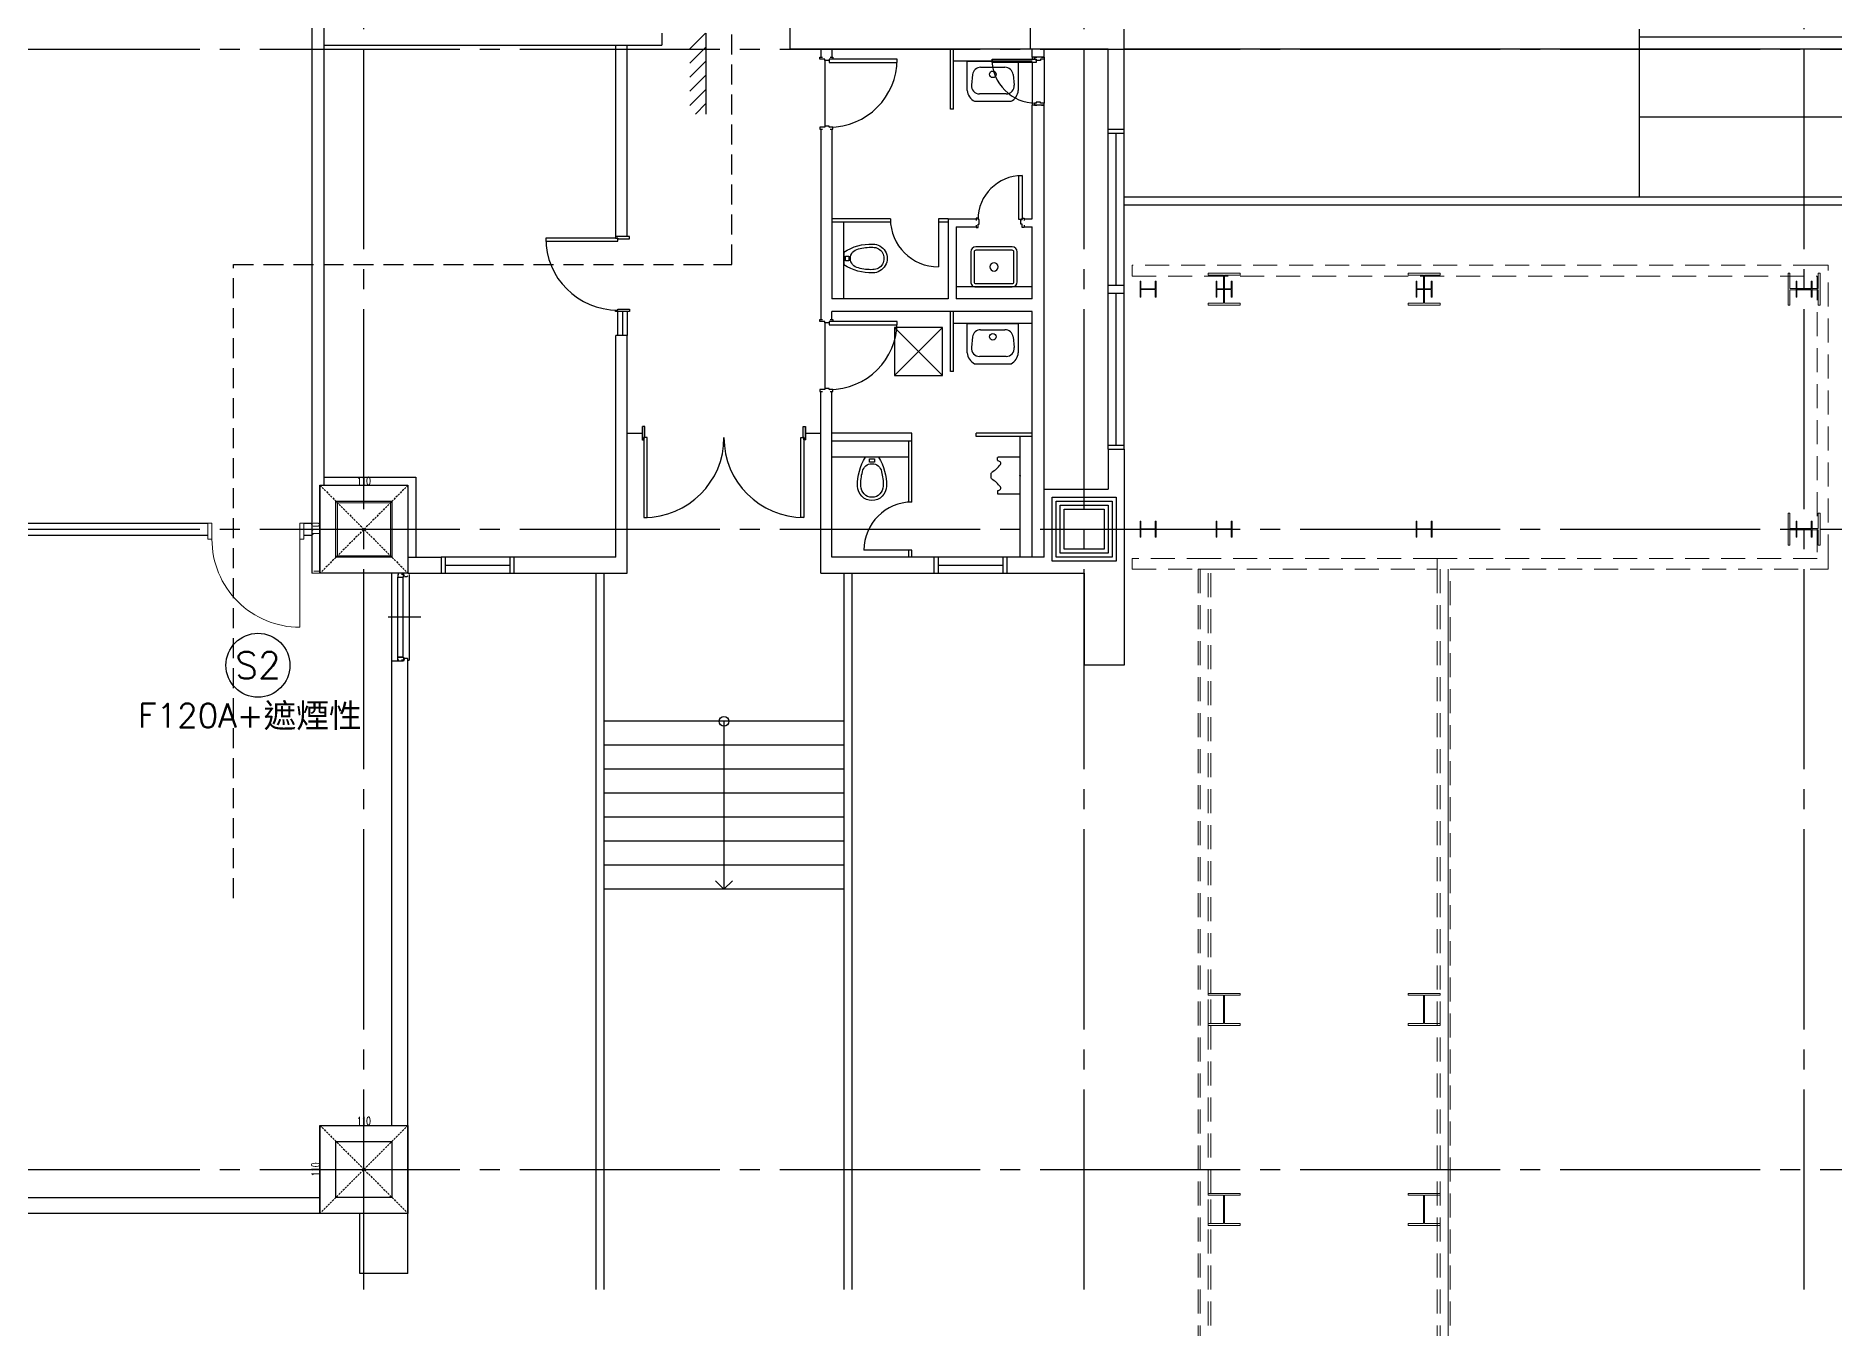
# Model space of a CAD drawing. Extents: x -18489 to 195597, y -1599 to 112111.
# Drawn here: x 23050 to 25297, y 10552 to 12167 of the extents above; entities that cross this region are included whole.
import ezdxf
from ezdxf.enums import TextEntityAlignment as Align

# ---------------------------------------------------------------- set-up
doc = ezdxf.new("R2010")
doc.units = 0
doc.header["$LTSCALE"] = 100
for name, pattern in [('X-N-FAB-L10$0$COL-CEN-LIN', [3.25, 2.5, -0.25, 0.25, -0.25]), ('X-N-FAB-L10$0$HIDDEN', [0.375, 0.25, -0.125]), ('X-S-FAB-L10$0$JJP_虛線(退縮線、投影線、地下室範圍、非屬本工程、圖面分區)', [0.45, 0.3, -0.15]), ('X-S-FAB-L10$0$TAI_虛線', [5.644, 2.822, -2.822])]:
    doc.linetypes.add(name, pattern=pattern)
for name, color, linetype in [('X-N-FAB-L10$0$0-MD', 8, 'Continuous'), ('X-N-FAB-L10$0$0-ND', 8, 'Continuous'), ('X-N-FAB-L10$0$08', 8, 'Continuous'), ('X-N-FAB-L10$0$200K新增範圍', 8, 'Continuous'), ('X-N-FAB-L10$0$A-Window(PH1)', 8, 'Continuous'), ('X-N-FAB-L10$0$BEAM', 8, 'Continuous'), ('X-N-FAB-L10$0$BLOCK', 8, 'Continuous'), ('X-N-FAB-L10$0$CCL', 8, 'X-N-FAB-L10$0$COL-CEN-LIN'), ('X-N-FAB-L10$0$COL', 8, 'Continuous'), ('X-N-FAB-L10$0$COL-S', 8, 'Continuous'), ('X-N-FAB-L10$0$DOOR', 8, 'Continuous'), ('X-N-FAB-L10$0$TXT-CODE', 8, 'Continuous'), ('X-N-FAB-L10$0$WALL-RC', 8, 'Continuous'), ('X-S-FAB-L10$0$0-DIM-TXT', 8, 'Continuous'), ('X-S-FAB-L10$0$A-WALL-EX', 8, 'Continuous'), ('X-S-FAB-L10$0$S-COL', 8, 'Continuous')]:
    doc.layers.add(name, color=color, linetype=linetype)
doc.layers.add('X-N-FAB-L10$0$ARC', color=8, linetype='Continuous', lineweight=0)
doc.styles.add('X-N-FAB-L10$0$CHINA', font='simplex.shx', dxfattribs={"width": 0.75, "bigfont": 'chineset.shx'})
doc.styles.add('X-N-FAB-L10$0$DIM', font='simplex.shx', dxfattribs={"width": 0.67, "bigfont": 'chineset.shx'})
doc.styles.add('X-N-FAB-L10$0$ROMS', font='ROMANS', dxfattribs={"bigfont": 'EXTFONT'})
doc.styles.add('X-S-FAB-L10$0$CHINA', font='simplex.shx', dxfattribs={"width": 0.75, "bigfont": 'chineset.shx'})
doc.styles.add('X-S-FAB-L10$0$Standard', font='', dxfattribs={"width": 0.8})
doc.styles.add('X-S-FAB-L10$0$TG_NOTE_TEXT', font='simplex.shx', dxfattribs={"width": 0.75, "bigfont": 'chineset.shx'})
doc.styles.get('X-S-FAB-L10$0$Standard').set_extended_font_data('Microsoft JhengHei')
doc.dimstyles.new('X-N-FAB-L10$0$JJP_005_defpoint', dxfattribs={"dimtxt": 20, "dimasz": 0.5, "dimexe": 0.5, "dimexo": 0.5, "dimgap": 0.5, "dimtad": 1, "dimdsep": 46, "dimtxsty": 'X-N-FAB-L10$0$DIM', "dimblk": 'X-N-FAB-L10$0$_None', "dimcen": 10, "dimclrd": 256, "dimclre": 256, "dimclrt": 256, "dimadec": 0, "dimazin": 0, "dimtfac": 1, "dimtix": 1, "dimtmove": 2, "dimatfit": 3, "dimldrblk": 'X-N-FAB-L10$0$_None', "dimfxl": 0.5, "dimtolj": 1, "dimtzin": 0, "dimarcsym": 0})

# ---------------------------------------------------------------- blocks, each defined once
blk = doc.blocks.new('X-S-FAB-L10')
at = {"layer": 'X-S-FAB-L10$0$A-WALL-EX', "linetype": 'X-S-FAB-L10$0$JJP_虛線(退縮線、投影線、地下室範圍、非屬本工程、圖面分區)', "lineweight": 0}
for p, q in [((24505, 11500), (24505, 9025)), ((24815, 9025), (24815, 11500))]:
    blk.add_line(p, q, dxfattribs=at)
at = {"layer": 'X-S-FAB-L10$0$A-WALL-EX', "linetype": 'X-S-FAB-L10$0$JJP_虛線(退縮線、投影線、地下室範圍、非屬本工程、圖面分區)', "lineweight": 0, "flags": 128}
for points in [[(25276.5, 11880), (24420, 11880)], [(24420, 11880), (24420, 11866.5)], [(25290, 11880), (25276.5, 11880)], [(25290, 11513.5), (25290, 11880)], [(24420, 11866.5), (25276.5, 11866.5)], [(25276.5, 11866.5), (25276.5, 11513.5)], [(24518.5, 11513.5), (24420, 11513.5)], [(24420, 11513.5), (24420, 11500)], [(24801.5, 11513.5), (24518.5, 11513.5)], [(25276.5, 11513.5), (24801.5, 11513.5)], [(24801.5, 11500), (24801.5, 11513.5)], [(24801.5, 11500), (24801.5, 11513.5)], [(25290, 11500), (25290, 11513.5)], [(24420, 11500), (24518.5, 11500)], [(24502.5, 11500), (24505, 11500)], [(24502.5, 11500), (24502.5, 9025)], [(24518.5, 11500), (24505, 11500)], [(24505, 11500), (24505, 9025)], [(24505, 11500), (24515, 11500)], [(24515, 10970), (24515, 11500)], [(24518.5, 10970), (24518.5, 11500)], [(24518.5, 11500), (24801.5, 11500)], [(24801.5, 11500), (24801.5, 9025)], [(24805, 11500), (24805, 9025)], [(24815, 9025), (24815, 11500)], [(24817.5, 9025), (24817.5, 11500)], [(24817.5, 11500), (25290, 11500)], [(24515, 10932.4), (24515, 10967.6)], [(24518.5, 10932.4), (24518.5, 10967.6)], [(24515, 10720), (24515, 10930)], [(24518.5, 10720), (24518.5, 10930)], [(24515, 10682.4), (24515, 10717.6)], [(24518.5, 10682.4), (24518.5, 10717.6)], [(24515, 9025), (24515, 10680)], [(24518.5, 9025), (24518.5, 10680)]]:
    blk.add_lwpolyline(points, dxfattribs=at)
at = {"layer": 'X-S-FAB-L10$0$A-WALL-EX', "lineweight": 0, "flags": 128}
blk.add_lwpolyline([(24815, 11500), (24815, 9025)], dxfattribs=at)
at = {"layer": 'X-S-FAB-L10$0$S-COL', "lineweight": 0, "flags": 128}
for points in [[(24515, 11830), (24555, 11830), (24555, 11832.4), (24535.8, 11832.4), (24535.8, 11867.6), (24555, 11867.6), (24555, 11870), (24515, 11870), (24515, 11867.6), (24534.2, 11867.6), (24534.2, 11832.4), (24515, 11832.4)], [(24765, 11830), (24805, 11830), (24805, 11832.4), (24785.8, 11832.4), (24785.8, 11867.6), (24805, 11867.6), (24805, 11870), (24765, 11870), (24765, 11867.6), (24784.2, 11867.6), (24784.2, 11832.4), (24765, 11832.4)], [(25240, 11870), (25240, 11830), (25242.4, 11830), (25242.4, 11849.2), (25277.6, 11849.2), (25277.6, 11830), (25280, 11830), (25280, 11870), (25277.6, 11870), (25277.6, 11850.8), (25242.4, 11850.8), (25242.4, 11870)], [(25240, 11570), (25240, 11530), (25242.4, 11530), (25242.4, 11549.2), (25277.6, 11549.2), (25277.6, 11530), (25280, 11530), (25280, 11570), (25277.6, 11570), (25277.6, 11550.8), (25242.4, 11550.8), (25242.4, 11570)], [(24515, 10930), (24555, 10930), (24555, 10932.4), (24535.8, 10932.4), (24535.8, 10967.6), (24555, 10967.6), (24555, 10970), (24515, 10970), (24515, 10967.6), (24534.2, 10967.6), (24534.2, 10932.4), (24515, 10932.4)], [(24765, 10930), (24805, 10930), (24805, 10932.4), (24785.8, 10932.4), (24785.8, 10967.6), (24805, 10967.6), (24805, 10970), (24765, 10970), (24765, 10967.6), (24784.2, 10967.6), (24784.2, 10932.4), (24765, 10932.4)], [(24515, 10680), (24555, 10680), (24555, 10682.4), (24535.8, 10682.4), (24535.8, 10717.6), (24555, 10717.6), (24555, 10720), (24515, 10720), (24515, 10717.6), (24534.2, 10717.6), (24534.2, 10682.4), (24515, 10682.4)], [(24765, 10680), (24805, 10680), (24805, 10682.4), (24785.8, 10682.4), (24785.8, 10717.6), (24805, 10717.6), (24805, 10720), (24765, 10720), (24765, 10717.6), (24784.2, 10717.6), (24784.2, 10682.4), (24765, 10682.4)]]:
    blk.add_lwpolyline(points, close=True, dxfattribs=at)
at = {"layer": 'X-S-FAB-L10$0$S-COL', "linetype": 'X-S-FAB-L10$0$TAI_虛線', "lineweight": 0, "flags": 128}
for points in [[(24450, 11860), (24448.8, 11860), (24448.8, 11850.4), (24431.2, 11850.4), (24431.2, 11860), (24430, 11860), (24430, 11840), (24431.2, 11840), (24431.2, 11849.6), (24448.8, 11849.6), (24448.8, 11840), (24450, 11840)], [(24545, 11860), (24543.8, 11860), (24543.8, 11850.4), (24526.2, 11850.4), (24526.2, 11860), (24525, 11860), (24525, 11840), (24526.2, 11840), (24526.2, 11849.6), (24543.8, 11849.6), (24543.8, 11840), (24545, 11840)], [(24795, 11860), (24793.8, 11860), (24793.8, 11850.4), (24776.2, 11850.4), (24776.2, 11860), (24775, 11860), (24775, 11840), (24776.2, 11840), (24776.2, 11849.6), (24793.8, 11849.6), (24793.8, 11840), (24795, 11840)], [(25270, 11860), (25268.8, 11860), (25268.8, 11850.4), (25251.2, 11850.4), (25251.2, 11860), (25250, 11860), (25250, 11840), (25251.2, 11840), (25251.2, 11849.6), (25268.8, 11849.6), (25268.8, 11840), (25270, 11840)], [(24450, 11560), (24448.8, 11560), (24448.8, 11550.4), (24431.2, 11550.4), (24431.2, 11560), (24430, 11560), (24430, 11540), (24431.2, 11540), (24431.2, 11549.6), (24448.8, 11549.6), (24448.8, 11540), (24450, 11540)], [(24545, 11560), (24543.8, 11560), (24543.8, 11550.4), (24526.2, 11550.4), (24526.2, 11560), (24525, 11560), (24525, 11540), (24526.2, 11540), (24526.2, 11549.6), (24543.8, 11549.6), (24543.8, 11540), (24545, 11540)], [(24795, 11560), (24793.8, 11560), (24793.8, 11550.4), (24776.2, 11550.4), (24776.2, 11560), (24775, 11560), (24775, 11540), (24776.2, 11540), (24776.2, 11549.6), (24793.8, 11549.6), (24793.8, 11540), (24795, 11540)], [(25270, 11560), (25268.8, 11560), (25268.8, 11550.4), (25251.2, 11550.4), (25251.2, 11560), (25250, 11560), (25250, 11540), (25251.2, 11540), (25251.2, 11549.6), (25268.8, 11549.6), (25268.8, 11540), (25270, 11540)]]:
    blk.add_lwpolyline(points, close=True, dxfattribs=at)
at = {"style": 'X-S-FAB-L10$0$TG_NOTE_TEXT', "width": 0.5, "flags": 1}
for p in [(7463.301, 9020), (18268.251, 8649), (11197.77, 4800.167), (16485.801, 4800.167), (25420.27, 2635), (13360, 320.001, 0), (7463.301, -33.333)]:
    blk.add_attdef('WH', text='', height=20, dxfattribs=at).set_placement(p, align=Align.BOTTOM_LEFT)
at = {"width": 0.5}
for style, p in [('X-S-FAB-L10$0$TG_NOTE_TEXT', (7585, 9020)), ('X-S-FAB-L10$0$TG_NOTE_TEXT', (18389.95, 8649)), ('X-S-FAB-L10$0$TG_NOTE_TEXT', (11117.5, 4813.5)), ('X-S-FAB-L10$0$TG_NOTE_TEXT', (16607.5, 4813.5)), ('X-S-FAB-L10$0$TG_NOTE_TEXT', (25350, 2635)), ('X-S-FAB-L10$0$Standard', (13129.375, 325.001, 0)), ('X-S-FAB-L10$0$TG_NOTE_TEXT', (7585, -20))]:
    blk.add_attdef('DESC', text='', height=10, dxfattribs=dict(at, style=style)).set_placement(p, align=Align.BOTTOM_LEFT)
for tag, style, p in [('TYPE', 'X-S-FAB-L10$0$TG_NOTE_TEXT', (7619.286, 9020)), ('NO', 'X-S-FAB-L10$0$TG_NOTE_TEXT', (7650.095, 9020)), ('TYPE', 'X-S-FAB-L10$0$TG_NOTE_TEXT', (18424.236, 8649)), ('NO', 'X-S-FAB-L10$0$TG_NOTE_TEXT', (18455.045, 8649)), ('NO', 'X-S-FAB-L10$0$TG_NOTE_TEXT', (11088.595, 4813.5)), ('TYPE', 'X-S-FAB-L10$0$TG_NOTE_TEXT', (11151.786, 4813.5)), ('TYPE', 'X-S-FAB-L10$0$TG_NOTE_TEXT', (16641.786, 4813.5)), ('NO', 'X-S-FAB-L10$0$TG_NOTE_TEXT', (16672.595, 4813.5)), ('NO', 'X-S-FAB-L10$0$TG_NOTE_TEXT', (25313, 2635)), ('TYPE', 'X-S-FAB-L10$0$TG_NOTE_TEXT', (25350, 2635)), ('NO', 'X-S-FAB-L10$0$Standard', (13100, 320.001, 0)), ('TYPE', 'X-S-FAB-L10$0$Standard', (13129.375, 320.001, 0)), ('TYPE', 'X-S-FAB-L10$0$TG_NOTE_TEXT', (7619.286, -20)), ('NO', 'X-S-FAB-L10$0$TG_NOTE_TEXT', (7650.095, -20))]:
    blk.add_attdef(tag, text='', height=10, dxfattribs=dict(at, style=style)).set_placement(p, align=Align.BOTTOM_RIGHT)
at = {"style": 'X-S-FAB-L10$0$TG_NOTE_TEXT', "width": 0.5, "flags": 1}
for rotation, p in [(180, (43, 7480)), (180, (943, 7480)), (90, (24310, 3717.77)), (270, (17080, 1711.699))]:
    blk.add_attdef('WH', text='', height=20, rotation=rotation, dxfattribs=at).set_placement(p, align=Align.BOTTOM_LEFT)
at = {"width": 0.5}
for rotation, style, p in [(180, 'X-S-FAB-L10$0$Standard', (317.625, 7480)), (180, 'X-S-FAB-L10$0$Standard', (1217.625, 7480)), (90, 'X-S-FAB-L10$0$TG_NOTE_TEXT', (24310, 3647.5)), (270, 'X-S-FAB-L10$0$TG_NOTE_TEXT', (17080, 1605))]:
    blk.add_attdef('DESC', text='', height=10, rotation=rotation, dxfattribs=dict(at, style=style)).set_placement(p, align=Align.BOTTOM_LEFT)
for tag, rotation, style, p in [('TYPE', 180, 'X-S-FAB-L10$0$Standard', (317.625, 7480)), ('NO', 180, 'X-S-FAB-L10$0$Standard', (347, 7480)), ('TYPE', 180, 'X-S-FAB-L10$0$Standard', (1217.625, 7480)), ('NO', 180, 'X-S-FAB-L10$0$Standard', (1247, 7480)), ('TYPE', 90, 'X-S-FAB-L10$0$TG_NOTE_TEXT', (24310, 3647.5)), ('NO', 90, 'X-S-FAB-L10$0$TG_NOTE_TEXT', (24310, 3610.5)), ('TYPE', 270, 'X-S-FAB-L10$0$TG_NOTE_TEXT', (17080, 1605)), ('NO', 270, 'X-S-FAB-L10$0$TG_NOTE_TEXT', (17080, 1573))]:
    blk.add_attdef(tag, text='', height=10, rotation=rotation, dxfattribs=dict(at, style=style)).set_placement(p, align=Align.BOTTOM_RIGHT)
at = {"layer": 'X-S-FAB-L10$0$0-DIM-TXT', "style": 'X-S-FAB-L10$0$CHINA', "width": 0.75}
for p in [(667.414, 7855.1, -2689.4), (22627.353, 6728.814), (25644.722, 6728.814), (24778.787, 5569.051), (1118.252, 4980), (417.801, 4594.623), (23874.84, 4355), (22927.43, 4330.122), (23749.869, 3901.367), (417.801, 3765.236), (1118.252, 3730), (417.801, 3115.79), (536.882, 2227.832), (16908.994, 1782.652), (888.445, 880.466), (16977.43, 750), (18878.841, 750), (25641.221, 553.233), (21364.03, 526.894)]:
    blk.add_attdef('HIG', text='', height=80, dxfattribs=at).set_placement(p, align=Align.MIDDLE_LEFT)
blk = doc.blocks.new('*D2397')
at = {"layer": 'DefPoints', "lineweight": -2, "transparency": 16777216}
blk.add_line((0, 0), (110, 0), dxfattribs=at)
at = {"layer": 'DefPoints', "color": 0, "transparency": 16777216}
for p in [(0, 0), (110, 0), (110, 0)]:
    blk.add_point(p, dxfattribs=at)
at = {"layer": 'DefPoints', "transparency": 16777216, "insert": (55, 5.5), "char_height": 10, "attachment_point": 5, "style": 'X-N-FAB-L10$0$DIM'}
blk.add_mtext('\\A1;110', dxfattribs=at)
blk = doc.blocks.new('X-N-FAB-L10$0$_None')
blk = doc.blocks.new('*D2398')
at = {"layer": 'DefPoints', "lineweight": -2, "transparency": 16777216}
blk.add_line((0, 0), (0, -110), dxfattribs=at)
at = {"layer": 'DefPoints', "color": 0, "transparency": 16777216}
for p in [(0, 0), (0, -110), (0, -110)]:
    blk.add_point(p, dxfattribs=at)
at = {"layer": 'DefPoints', "transparency": 16777216, "insert": (-5.5, -55), "char_height": 10, "attachment_point": 5, "rotation": 90, "style": 'X-N-FAB-L10$0$DIM'}
blk.add_mtext('\\A1;110', dxfattribs=at)
blk = doc.blocks.new('X-N-FAB-L10$0$X-NFAB-UPS_L10$0$A$C01469983')
at = {"lineweight": 0}
for p, q in [((-180, 0), (-200, 0)), ((-200, 0), (-200, -50)), ((0, 0), (-200, 0)), ((-180, 0), (-200, 0)), ((-180, 0), (-200, 0)), ((-20, 0), (-180, 0)), ((-20, 0), (-180, 0)), ((-20, 0), (-180, 0)), ((0, 0), (-20, 0)), ((0, 0), (-20, 0)), ((0, 0), (-20, 0)), ((0, -50), (0, 0)), ((-200, -50), (-1300, -50)), ((-200, -50), (0, -50)), ((0, -1150), (-200, -1150)), ((-200, -1150), (-200, -1200)), ((-180, -1200), (-200, -1200)), ((-200, -1200), (0, -1200)), ((-180, -1200), (-200, -1200)), ((-180, -1200), (-200, -1200)), ((-20, -1200), (-180, -1200)), ((-20, -1200), (-180, -1200)), ((-20, -1200), (-180, -1200)), ((0, -1200), (-20, -1200)), ((0, -1200), (-20, -1200)), ((0, -1200), (-20, -1200)), ((0, -1200), (0, -1150))]:
    blk.add_line(p, q, dxfattribs=at)
at = {"lineweight": 0, "flags": 128}
blk.add_lwpolyline([(0, 0), (0, 100)], dxfattribs=at)
at = {"lineweight": 0}
blk.add_ellipse((-200, -50), major_axis=(778, 778), ratio=1, start_param=2.356194, end_param=3.926991, dxfattribs=at)
blk = doc.blocks.new('X-N-FAB-L10$0$no-d')
at = {"layer": 'X-N-FAB-L10$0$0-MD'}
blk.add_circle((0, 0), 30, dxfattribs=at)
at = {"layer": 'X-N-FAB-L10$0$0-ND', "style": 'X-N-FAB-L10$0$CHINA'}
blk.add_attdef('NO', text='', height=25, dxfattribs=at).set_placement((0, 0), align=Align.MIDDLE)
blk = doc.blocks.new('X-N-FAB-L10$0$A$C6f3f2cfb')
at = {"layer": 'X-N-FAB-L10$0$A-Window(PH1)', "insert": (-1499, -478), "char_height": 300, "attachment_point": 1, "style": 'X-N-FAB-L10$0$ROMS'}
blk.add_mtext_dynamic_manual_height_columns('{\\Fromans,bigfont|c136;F120A+\\fPMingLiU|b0|i0|c136|p18;遮煙性}', width=3091.85, gutter_width=750, heights=[0], dxfattribs=at)
blk = doc.blocks.new('*U2396')
at = {"layer": 'DefPoints', "linetype": 'X-N-FAB-L10$0$HIDDEN', "ltscale": 0.1}
for p, q in [((110, 0), (0, -110)), ((0, 0), (110, -110))]:
    blk.add_line(p, q, dxfattribs=at)
at = {"layer": 'X-N-FAB-L10$0$COL', "ltscale": 0.1}
blk.add_lwpolyline([(0, 0), (110, 0), (110, -110), (0, -110)], close=True, dxfattribs=at)
at = {"layer": 'DefPoints'}
dim = blk.add_linear_dim(base=(0, -110), p1=(0, 0), p2=(0, -110), angle=90, dimstyle='X-N-FAB-L10$0$JJP_005_defpoint', override={"dimtxt": 10}, dxfattribs=at)
dim.commit()
dim.dimension.update_dxf_attribs({"geometry": '*D2398', "text_midpoint": (-5.5, -55)})
dim = blk.add_linear_dim(base=(110, 0), p1=(0, 0), p2=(110, 0), dimstyle='X-N-FAB-L10$0$JJP_005_defpoint', override={"dimtxt": 10}, dxfattribs=at)
dim.commit()
dim.dimension.update_dxf_attribs({"geometry": '*D2397', "text_midpoint": (55, 5.5)})
blk = doc.blocks.new('X-N-FAB-L10$0$A$C467ba2ca')
at = {"layer": 'X-N-FAB-L10$0$CCL'}
for p, q in [((-3550, 0), (-3550, 9160)), ((-2650, 0), (-2650, 9160)), ((-1750, 0), (-1750, 9160)), ((-27730, 1550), (360, 1550)), ((-27730, 950), (360, 950)), ((-27730, 150), (360, 150))]:
    blk.add_line(p, q, dxfattribs=at)
at = {"layer": 'X-N-FAB-L10$0$COL-S'}
for points in [[(-3585, 985), (-3515, 985), (-3515, 915), (-3585, 915)], [(-2680, 980), (-2620, 980), (-2620, 920), (-2680, 920)], [(-2675, 975), (-2625, 975), (-2625, 925), (-2675, 925)], [(-3585, 185), (-3515, 185), (-3515, 115), (-3585, 115)]]:
    blk.add_lwpolyline(points, close=True, dxfattribs=at)
at = {"layer": 'X-N-FAB-L10$0$BEAM'}
for p in [(-3605, 1005), (-3605, 205)]:
    blk.add_blockref('*U2396', p, dxfattribs=at)
blk = doc.blocks.new('X-N-FAB-L10')
at = {"layer": 'X-N-FAB-L10$0$08'}
for p, q in [((23395, 13415), (23395, 11495)), ((23410, 13400), (23410, 11605)), ((23992.5, 12591.097), (23992.5, 12150)), ((24292.5, 12235), (24292.5, 12150)), ((23832.5, 12170), (23832.5, 12155)), ((23867.476, 12150.438), (23887.038, 12170)), ((23887.476, 12170), (23887.476, 12068.953)), ((24410, 12050), (24410, 12175)), ((23410, 12155), (23832.5, 12155)), ((23775, 11915.903), (23775, 12155)), ((23789, 11915.903), (23789, 12155)), ((23867.476, 12132.76), (23887.476, 12152.76)), ((24031, 12150), (23992.5, 12150)), ((24390, 12150), (23992.5, 12150)), ((24031, 12150), (24031, 12140)), ((24045, 12150), (24045, 12140)), ((24193, 12075), (24193, 12150)), ((24197, 12075), (24197, 12150)), ((24295, 12140), (24295, 12150)), ((24295, 12140), (24295, 12137.5)), ((24310, 12140), (24295, 12140)), ((24310, 12140), (24310, 12150)), ((24310, 12137.5), (24310, 12082.5)), ((24390, 12050), (24390, 12150)), ((23867.476, 12115.083), (23887.476, 12135.083)), ((23867.476, 12097.405), (23887.476, 12117.405)), ((24036, 12136), (24036, 12054)), ((24295, 12135), (24197, 12135)), ((24214.141, 12135), (24277.859, 12135)), ((24214.141, 12098.589), (24214.141, 12135)), ((24220.74, 12118.329), (24219.379, 12105.209)), ((24230.812, 12127.411), (24261.188, 12127.411)), ((24271.26, 12118.329), (24272.621, 12105.209)), ((24277.859, 12135), (24277.859, 12098.589)), ((24295, 12133.5), (24295, 12080)), ((23867.476, 12079.727), (23887.476, 12099.727)), ((24262.549, 12094.038), (24229.451, 12094.038)), ((23874.38, 12068.953), (23887.476, 12082.05)), ((24197, 12075), (24193, 12075)), ((24223.243, 12084.936), (24268.757, 12084.936)), ((24310, 12080), (24295, 12080)), ((24295, 11938), (24295, 12080)), ((24310, 11600), (24310, 12080)), ((24031, 12050), (24031, 11812)), ((24045, 12050), (24045, 11838)), ((24390, 11650), (24390, 12050)), ((24390, 12050), (24410, 12050)), ((24395, 12050), (24410, 12050)), ((24395, 12050), (24410, 12050)), ((24395, 12050), (24410, 12050)), ((24410, 11650), (24410, 12050)), ((24390, 12045), (24410, 12045)), ((24400, 11855), (24400, 12045)), ((24118, 11938), (24045, 11938)), ((24178, 11938), (24178, 11878)), ((24190, 11938), (24178, 11938)), ((24190, 11938), (24225, 11938)), ((24190, 11938), (24190, 11838)), ((24285, 11938), (24295, 11938)), ((23789, 11915.903), (23775, 11915.903)), ((24118.133, 11934), (24045, 11934)), ((24060, 11838), (24060, 11934)), ((24190, 11934), (24178, 11934)), ((24200, 11928), (24225, 11928)), ((24200, 11928), (24200, 11838)), ((24285, 11928), (24295, 11928)), ((24295, 11838), (24295, 11928)), ((24060, 11896.5), (24060, 11880.5)), ((24062, 11885.5), (24062, 11891.5)), ((24062, 11891.5), (24066, 11891.5)), ((24066, 11891.5), (24066, 11885.5)), ((24218.38, 11896.68), (24218.38, 11859.24)), ((24222.54, 11896.68), (24222.54, 11859.24)), ((24270.38, 11902.92), (24224.62, 11902.92)), ((24270.38, 11898.76), (24224.62, 11898.76)), ((24272.46, 11859.24), (24272.46, 11896.68)), ((24276.62, 11859.24), (24276.62, 11896.68)), ((24066, 11885.5), (24062, 11885.5)), ((24295, 11853), (24200, 11853)), ((24224.62, 11857.16), (24270.38, 11857.16)), ((24224.62, 11853), (24270.38, 11853)), ((24390, 11855), (24410, 11855)), ((24390, 11845), (24410, 11845)), ((24400, 11655), (24400, 11845)), ((24400, 11655), (24400, 11845)), ((23777, 11822), (23777, 11792)), ((23789, 11822), (23777, 11822)), ((23783, 11822), (23783, 11792)), ((23789, 11822), (23789, 11792)), ((24190, 11838), (24045, 11838)), ((24295, 11822), (24045, 11822)), ((24045, 11812), (24045, 11822)), ((24193, 11747), (24193, 11822)), ((24197, 11747), (24197, 11822)), ((24295, 11838), (24200, 11838)), ((24295, 11515), (24295, 11822)), ((24295, 11515), (24295, 11822)), ((24036, 11808), (24036, 11726)), ((24123, 11802), (24183, 11742)), ((24183, 11802), (24123, 11742)), ((24295, 11807), (24197, 11807)), ((24214.141, 11807), (24277.859, 11807)), ((24214.141, 11770.589), (24214.141, 11807)), ((24230.812, 11799.411), (24261.188, 11799.411)), ((24277.859, 11807), (24277.859, 11770.589)), ((23789, 11792), (23775, 11792)), ((23775, 11515), (23775, 11792)), ((23775, 11515), (23775, 11792)), ((23789, 11495), (23789, 11792)), ((23789, 11495), (23789, 11792)), ((24220.74, 11790.329), (24219.379, 11777.209)), ((24271.26, 11790.329), (24272.621, 11777.209)), ((24223.243, 11756.936), (24268.757, 11756.936)), ((24262.549, 11766.038), (24229.451, 11766.038)), ((24197, 11747), (24193, 11747)), ((24031, 11495), (24031, 11722)), ((24031, 11495), (24031, 11722)), ((24031, 11677.5), (24031, 11722)), ((24031, 11677.5), (24031, 11722)), ((24045, 11677.5), (24045, 11722)), ((24045, 11677.5), (24045, 11722)), ((24045, 11515), (24045, 11692)), ((23790, 11670), (23808.049, 11670)), ((23808.049, 11661.5), (23808.049, 11678.5)), ((24011.951, 11661.5), (24011.951, 11678.5)), ((24011.951, 11670), (24031, 11670)), ((24145, 11670), (24045, 11670)), ((24145, 11660), (24145, 11670)), ((24225, 11666), (24225, 11670)), ((24295, 11670), (24225, 11670)), ((24295, 11666), (24225, 11666)), ((24280, 11515), (24280, 11666)), ((24145, 11660), (24045, 11660)), ((24141, 11584), (24141, 11660)), ((24145, 11583.866), (24145, 11660)), ((24390, 11655), (24410, 11655)), ((24390, 11650), (24410, 11650)), ((24390, 11650), (24410, 11650)), ((24390, 11650), (24390, 11600)), ((24410, 11650), (24410, 11380)), ((24141, 11640), (24045, 11640)), ((24103, 11640), (24087, 11640)), ((24092, 11638), (24098, 11638)), ((24092, 11634), (24092, 11638)), ((24098, 11634), (24092, 11634)), ((24098, 11638), (24098, 11634)), ((24244, 11614.036), (24244, 11619.964)), ((24252, 11636.321), (24252, 11639.5)), ((24252.292, 11635.866), (24254.82, 11634.708)), ((24280, 11640), (24252.5, 11640)), ((24280, 11594), (24280, 11640)), ((23410, 11615), (23525, 11615)), ((23525, 11615), (23525, 11515)), ((24252, 11597.679), (24252, 11594.5)), ((24252.292, 11598.134), (24254.806, 11599.286)), ((24310, 11515), (24310, 11600)), ((24310, 11600), (24390, 11600)), ((24280, 11594), (24252.5, 11594)), ((23515, 11515), (23556.5, 11515)), ((23647.5, 11515), (23556.5, 11515)), ((23556.5, 11515), (23556.5, 11495)), ((23561.5, 11515), (23561.5, 11495)), ((23642.5, 11515), (23642.5, 11495)), ((23647.5, 11515), (23647.5, 11495)), ((23775, 11515), (23647.5, 11515)), ((24172.5, 11515), (24045, 11515)), ((24145, 11524), (24085, 11524)), ((24141, 11515), (24141, 11524)), ((24145, 11515), (24145, 11524)), ((24172.5, 11515), (24172.5, 11495)), ((24263.5, 11515), (24172.5, 11515)), ((24177.5, 11515), (24177.5, 11495)), ((24258.5, 11515), (24258.5, 11495)), ((24263.5, 11515), (24263.5, 11495)), ((24310, 11515), (24263.5, 11515)), ((23515, 11495), (23556.5, 11495)), ((23556.5, 11495), (23647.5, 11495)), ((23561.5, 11505), (23642.5, 11505)), ((23647.5, 11495), (23789, 11495)), ((23750, 11495), (23750, 10600)), ((23760, 11495), (23760, 10600)), ((24031, 11495), (24172.5, 11495)), ((24060, 11495), (24060, 10600)), ((24070, 11495), (24070, 10600)), ((24172.5, 11495), (24263.5, 11495)), ((24177.5, 11505), (24258.5, 11505)), ((24263.5, 11495), (24360, 11495)), ((24360, 11495), (24360, 11380)), ((24410, 11380), (24360, 11380)), ((24060, 11310), (23760, 11310)), ((23910, 11310), (23910, 11100)), ((24060, 11280), (23760, 11280)), ((24060, 11250), (23760, 11250)), ((24060, 11220), (23760, 11220)), ((24060, 11190), (23760, 11190)), ((24060, 11160), (23760, 11160)), ((24060, 11130), (23760, 11130)), ((23910, 11100), (23899.393, 11110.607)), ((23910, 11100), (23920.607, 11110.607)), ((24060, 11100), (23760, 11100))]:
    blk.add_line(p, q, dxfattribs=at)
for points in [[(24042.8, 12140), (24046, 12140), (24046, 12137.5), (24041.5, 12137.5), (24041.5, 12136), (24036, 12136), (24036, 12137.5), (24030, 12137.5), (24030, 12140), (24033.2, 12140)], [(24306.8, 12140), (24310, 12140), (24310, 12137.5), (24305.5, 12137.5), (24305.5, 12136), (24300, 12136), (24300, 12137.5), (24298, 12137.5), (24298, 12140), (24301.2, 12140)], [(24306.8, 12080), (24310, 12080), (24310, 12082.5), (24305.5, 12082.5), (24305.5, 12084), (24300, 12084), (24300, 12082.5), (24298, 12082.5), (24298, 12080), (24301.2, 12080)], [(24042.8, 12050), (24046, 12050), (24046, 12052.5), (24041.5, 12052.5), (24041.5, 12054), (24036, 12054), (24036, 12052.5), (24030, 12052.5), (24030, 12050), (24033.2, 12050)], [(24225, 11930.2), (24225, 11927), (24227.5, 11927), (24227.5, 11931.5), (24229, 11931.5), (24229, 11937), (24227.5, 11937), (24227.5, 11939), (24225, 11939), (24225, 11935.8)], [(24285, 11930.2), (24285, 11927), (24282.5, 11927), (24282.5, 11931.5), (24281, 11931.5), (24281, 11937), (24282.5, 11937), (24282.5, 11939), (24285, 11939), (24285, 11935.8)], [(24042.8, 11812), (24046, 11812), (24046, 11809.5), (24041.5, 11809.5), (24041.5, 11808), (24036, 11808), (24036, 11809.5), (24030, 11809.5), (24030, 11812), (24033.2, 11812)], [(24042.8, 11722), (24046, 11722), (24046, 11724.5), (24041.5, 11724.5), (24041.5, 11726), (24036, 11726), (24036, 11724.5), (24030, 11724.5), (24030, 11722), (24033.2, 11722)]]:
    blk.add_lwpolyline(points, dxfattribs=at)
for points in [[(24041.5, 12137.5), (24041.5, 12133.5), (24126.5, 12133.5), (24126.5, 12137.5)], [(24300, 12137.5), (24300, 12133.5), (24245, 12133.5), (24245, 12137.5)], [(24282.5, 11937), (24278.5, 11937), (24278.5, 11992), (24282.5, 11992)], [(23777.146, 11913.951), (23687.146, 11913.951), (23687.146, 11910.049), (23777.146, 11910.049)], [(23774.22, 11913.951), (23777.146, 11913.951), (23777.146, 11912.976), (23791.78, 11912.976), (23791.78, 11915.903), (23774.22, 11915.903)], [(23774.22, 11823.951), (23777.146, 11823.951), (23777.146, 11824.927), (23791.78, 11824.927), (23791.78, 11822), (23774.22, 11822)], [(24041.5, 11809.5), (24041.5, 11805.5), (24126.5, 11805.5), (24126.5, 11809.5)], [(23810, 11661.719), (23810, 11664.646), (23810.975, 11664.646), (23810.975, 11678.28), (23808.049, 11678.28), (23808.049, 11661.719)], [(23810, 11664.646), (23810, 11564.646), (23813.902, 11564.646), (23813.902, 11664.646)], [(24010, 11664.646), (24010, 11564.646), (24006.098, 11564.646), (24006.098, 11664.646)], [(24010, 11661.719), (24010, 11664.646), (24009.025, 11664.646), (24009.025, 11678.28), (24011.951, 11678.28), (24011.951, 11661.719)], [(24320, 11590), (24400, 11590), (24400, 11510), (24320, 11510)], [(24325, 11585), (24395, 11585), (24395, 11515), (24325, 11515)]]:
    blk.add_lwpolyline(points, close=True, dxfattribs=at)
at = {"layer": 'X-N-FAB-L10$0$08', "flags": 128}
blk.add_lwpolyline([(24123, 11742), (24183, 11742), (24183, 11802), (24123, 11802)], close=True, dxfattribs=at)
at = {"layer": 'X-N-FAB-L10$0$08'}
for centre, radius in [((24280, 11617), 0.2), ((23910, 11310), 6)]:
    blk.add_circle(centre, radius, dxfattribs=at)
for centre, radius, start, end in [((24041.5, 12137.5), 85, 270, 0), ((24300, 12137.5), 55, 180, 270), ((24282.5, 11937), 55, 90, 180), ((24178, 11938), 60, 180, 270), ((23777.146, 11913.951), 90, 180, 270), ((24041.5, 11809.5), 85, 270, 0), ((23810, 11664.646), 100, 270, 0), ((24010, 11664.646), 100, 180, 270), ((24245.5, 11619.964), 1.5, 122.255, 180), ((24220.95, 11658.865), 44.5, 302.256, 321.287), ((24252.5, 11639.5), 0.5, 90, 180), ((24252.5, 11636.321), 0.5, 180, 245.373), ((24253.801, 11632.535), 2.4, 321.287, 65.3743), ((24245.5, 11614.036), 1.5, 180, 237.745), ((24220.95, 11575.135), 44.5, 38.7129, 57.7443), ((24252.5, 11597.679), 0.5, 114.627, 180), ((24253.801, 11601.465), 2.4, 294.626, 38.7131), ((24145, 11524), 60, 90, 180), ((24252.5, 11594.5), 0.5, 180, 270)]:
    blk.add_arc(centre, radius, start, end, dxfattribs=at)
for centre, major_axis, start_param, end_param in [((24230.812, 12117.284), (-7.161, 7.161), 5.49778714, 6.96522959), ((24261.188, 12117.284), (7.161, 7.161), 5.60114103, 7.06858347), ((24230.517, 12099.646), (11.604, 11.604), 2.42059832, 3.46779587), ((24229.451, 12104.165), (-7.161, 7.161), 0.68204428, 2.35619449), ((24262.549, 12104.165), (-7.161, 7.161), 2.35619449, 4.0303447), ((24261.483, 12099.646), (11.604, 11.604), 4.38618576, 5.43338332), ((24224.62, 11896.68), (-4.412, 4.412), -0.78539816, 0.78539816), ((24224.62, 11896.68), (1.471, 1.471), 0.78539816, 2.35619449), ((24270.38, 11896.68), (-4.412, 4.412), 3.92699082, 5.49778714), ((24270.38, 11896.68), (1.471, 1.471), 5.49778714, 7.06858347), ((24224.62, 11859.24), (-4.412, 4.412), 0.78539816, 2.35619449), ((24224.62, 11859.24), (1.471, 1.471), 2.35619449, 3.92699082), ((24270.38, 11859.24), (-1.471, 1.471), 2.35619449, 3.92699082), ((24270.38, 11859.24), (4.412, 4.412), 3.92699082, 5.49778714), ((24230.812, 11789.284), (-7.161, 7.161), 5.49778714, 6.96522959), ((24261.188, 11789.284), (7.161, 7.161), 5.60114103, 7.06858347), ((24229.451, 11776.165), (-7.161, 7.161), 0.68204428, 2.35619449), ((24262.549, 11776.165), (-7.161, 7.161), 2.35619449, 4.0303447), ((24230.517, 11771.646), (11.604, 11.604), 2.42059832, 3.46779587), ((24261.483, 11771.646), (11.604, 11.604), 4.38618576, 5.43338332)]:
    blk.add_ellipse(centre, major_axis=major_axis, ratio=1, start_param=start_param, end_param=end_param, dxfattribs=at)
for centre in [(24246, 12118.647), (24246, 11790.647)]:
    blk.add_ellipse(centre, major_axis=(-2.896, 2.896), ratio=1, dxfattribs=at)
at = {"layer": 'X-N-FAB-L10$0$08', "extrusion": (0, 0, -1)}
for centre, major_axis, start_param, end_param in [((24093.741, 11844.833), (43.634, 43.634), 4.91927319, 5.5344074), ((24080.025, 11888.5), (8.503, 8.503), 2.52538754, 5.3285941), ((24093.741, 11844.833), (-40.806, 40.806), 0.50913218, 0.82201842), ((24096, 11888.5), (-12.728, 12.728), 0.78539816, 3.92699082), ((24096, 11888.5), (-9.899, 9.899), 0.78539816, 3.92699082), ((24093.741, 11932.167), (43.634, 43.634), 2.31957423, 2.93470845), ((24093.741, 11932.167), (40.806, 40.806), 2.31957423, 2.63246047), ((24138.667, 11606.259), (43.634, 43.634), 3.89037056, 4.50550478), ((24138.667, 11606.259), (-40.806, 40.806), 5.46116689, 5.77405313), ((24095, 11619.975), (8.503, 8.503), 4.09618386, 6.89939042), ((24051.333, 11606.259), (43.634, 43.634), 0.2068842, 0.82201842), ((24051.333, 11606.259), (40.806, 40.806), 0.50913218, 0.82201842), ((24095, 11604), (-12.728, 12.728), 2.35619449, 5.49778714), ((24095, 11604), (-9.899, 9.899), 2.35619449, 5.49778714)]:
    blk.add_ellipse(centre, major_axis=major_axis, ratio=1, start_param=start_param, end_param=end_param, dxfattribs=at)
blk.add_ellipse((24247.5, 11877.96), major_axis=(-3.677, 3.677), ratio=1, dxfattribs=at)
at = {"layer": 'X-N-FAB-L10$0$08'}
blk.add_point((24280, 11617), dxfattribs=at)
at = {"layer": 'X-N-FAB-L10$0$200K新增範圍', "color": 8}
for p, q in [((22615, 11557.5), (23265, 11557.5)), ((23385, 11557.5), (23395, 11557.5)), ((22615, 11542.5), (23265, 11542.5)), ((23385, 11542.5), (23395, 11542.5))]:
    blk.add_line(p, q, dxfattribs=at)
at = {"layer": 'X-N-FAB-L10$0$ARC'}
for p, q in [((23405, 11495), (23395, 11495)), ((23405, 11497.5), (23397.5, 11497.5))]:
    blk.add_line(p, q, dxfattribs=at)
for points in [[(23425, 11515), (23425, 11585), (23495, 11585), (23495, 11515)], [(23427, 11517), (23427, 11583), (23493, 11583), (23493, 11517)]]:
    blk.add_lwpolyline(points, close=True, dxfattribs=at)
at = {"layer": 'X-N-FAB-L10$0$COL-S', "color": 8}
for p, q in [((24330, 11580), (24390, 11580)), ((24330, 11520), (24330, 11580)), ((24335, 11575), (24385, 11575)), ((24335, 11525), (24335, 11575)), ((24385, 11575), (24385, 11525)), ((24390, 11580), (24390, 11520)), ((24390, 11520), (24330, 11520)), ((24385, 11525), (24335, 11525))]:
    blk.add_line(p, q, dxfattribs=at)
at = {"layer": 'X-N-FAB-L10$0$DOOR'}
for p, q in [((25054, 12175), (25054, 11965)), ((26220, 12165), (25054, 12165)), ((26220, 12150), (24410, 12150)), ((26220, 12065), (25054, 12065)), ((26220, 11965), (24410, 11965)), ((26220, 11955), (24410, 11955))]:
    blk.add_line(p, q, dxfattribs=at)
at = {"layer": 'X-N-FAB-L10$0$DOOR', "color": 8}
for p, q in [((23495, 11385), (23495, 11495)), ((23503.5, 11493.5), (23502.5, 11493.5)), ((23502.5, 11493.5), (23502.5, 11490)), ((23502.5, 11490), (23509, 11490)), ((23502.5, 11390), (23502.5, 11490)), ((23502.5, 11490), (23508.5, 11490)), ((23509.5, 11493.5), (23507, 11493.5)), ((23508.5, 11490), (23508.5, 11390)), ((23509, 11490), (23509, 11490)), ((23509, 11490), (23509.5, 11490)), ((23510.5, 11491), (23509.5, 11495)), ((23509.5, 11490), (23509.5, 11493.5)), ((23510.5, 11491), (23514, 11491)), ((23515, 11492), (23514, 11491)), ((23516.5, 11493.5), (23516.5, 11386.5)), ((23530.939, 11440), (23490.357, 11440)), ((23509.5, 11385), (23495, 11385)), ((23508.5, 11390), (23502.5, 11390)), ((23502.5, 11386.5), (23502.5, 11390)), ((23502.5, 11390), (23509, 11390)), ((23503.5, 11386.5), (23502.5, 11386.5)), ((23509.5, 11386.5), (23507, 11386.5)), ((23509, 11390), (23509, 11390)), ((23509, 11390), (23509.5, 11390)), ((23509.5, 11390), (23509.5, 11386.5)), ((23510.5, 11389), (23509.5, 11385)), ((23510.5, 11389), (23514, 11389)), ((23515, 11388), (23514, 11389)), ((23515, 11386.5), (23516.5, 11386.5))]:
    blk.add_line(p, q, dxfattribs=at)
at = {"layer": 'X-N-FAB-L10$0$TXT-CODE', "color": 8, "linetype": 'X-N-FAB-L10$0$HIDDEN'}
for p, q in [((23920, 11881), (23920, 13112)), ((23297, 11089), (23297, 11881)), ((23297, 11881), (23920, 11881))]:
    blk.add_line(p, q, dxfattribs=at)
at = {"layer": 'X-N-FAB-L10$0$WALL-RC', "color": 8}
for p, q in [((23495, 10805), (23495, 11385)), ((23515, 10620), (23515, 11388)), ((22615, 10715), (23405, 10715)), ((23455, 10620), (23455, 10695)), ((23515, 10620), (23455, 10620))]:
    blk.add_line(p, q, dxfattribs=at)
at = {"layer": 'X-N-FAB-L10$0$WALL-RC'}
blk.add_line((23455, 10695), (20165, 10695), dxfattribs=at)
at = {"layer": 'X-N-FAB-L10$0$200K新增範圍', "color": 8, "xscale": -0.1, "yscale": 0.1, "zscale": 0.1, "rotation": 270}
blk.add_blockref('X-N-FAB-L10$0$X-NFAB-UPS_L10$0$A$C01469983', (23385, 11557.5), dxfattribs=at)
at = {"layer": 'X-N-FAB-L10$0$200K新增範圍', "color": 8, "xscale": 1.333333333333333, "yscale": 1.333333333333333, "zscale": 1.333333333333333}
blk.add_blockref('X-N-FAB-L10$0$no-d', (23327.5, 11380), dxfattribs=at).add_auto_attribs({'NO': 'S2'})
at = {"layer": 'X-N-FAB-L10$0$200K新增範圍', "color": 8, "xscale": 0.1, "yscale": 0.1, "zscale": 0.1}
blk.add_blockref('X-N-FAB-L10$0$A$C6f3f2cfb', (23327.5, 11380), dxfattribs=at)
at = {"layer": 'X-N-FAB-L10$0$BLOCK'}
blk.add_blockref('X-N-FAB-L10$0$A$C467ba2ca', (27010, 10600), dxfattribs=at)

msp = doc.modelspace()

# ---------------------------------------------------------------- block references
for name in ['X-N-FAB-L10', 'X-S-FAB-L10']:
    msp.add_blockref(name, (0, 0))

doc.saveas('drawing.dxf')
